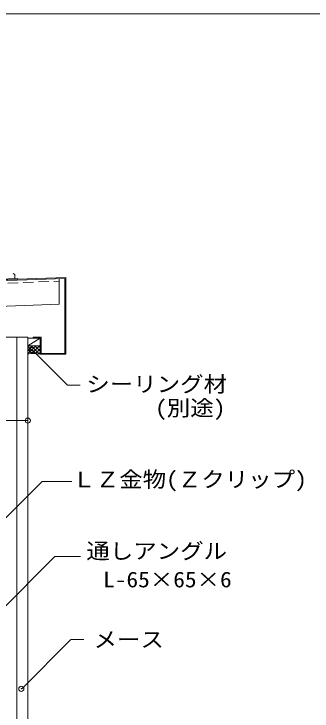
# Model space of a CAD drawing. Units: millimetres on the paper, enlarged 4 times, with parts at other scales. Extents: x -765 to 775, y -516 to 524.
# Drawn here: x -486.8 to -347, y 197.2 to 523.8 of the extents above; entities that cross this region are included whole.
import ezdxf
from ezdxf.enums import TextEntityAlignment as Align

# ---------------------------------------------------------------- set-up
doc = ezdxf.new("R2010")
doc.units = ezdxf.units.MM
doc.header["$LTSCALE"] = 4
doc.header["$PDMODE"] = 32
doc.header["$PDSIZE"] = 2.4
doc.linetypes.add('DASHED1', pattern=[1.8, 1.2, -0.6])
for name, color, linetype, lineweight in [('0-0_メース', 2, 'Continuous', 18), ('0-4_その他資材', 7, 'Continuous', 18), ('0-5_建具', 7, 'Continuous', 18), ('0-9_部材名・寸法', 7, 'Continuous', 18), ('0-A_枠線', 7, 'Continuous', 18)]:
    doc.layers.add(name, color=color, linetype=linetype, lineweight=lineweight)
doc.styles.add('ＭＳ ゴシック', font='')
doc.styles.get('ＭＳ ゴシック').set_extended_font_data('MS Gothic')

msp = doc.modelspace()

# ---------------------------------------------------------------- linework, layer by layer
at = {"layer": '0-0_メース'}
for p, q in [((-504.32, 372.339), (-480.32, 372.339)), ((-485.52, 372.339), (-485.52, 98.168)), ((-480.32, 372.339), (-480.32, 98.168))]:
    msp.add_line(p, q, dxfattribs=at)
at = {"layer": '0-4_その他資材'}
for p, q in [((-480.32, 371.938), (-474.519, 371.938)), ((-474.519, 371.938), (-480.32, 368.338)), ((-480.32, 368.338), (-474.519, 368.338))]:
    msp.add_line(p, q, dxfattribs=at)
at = {"layer": '0-4_その他資材', "color": 4, "lineweight": 9}
for p, q in [((-480.32, 367.932), (-479.914, 368.338)), ((-480.32, 366.236), (-478.217, 368.338)), ((-480.32, 364.538), (-476.52, 368.338)), ((-476.815, 364.717), (-480.32, 368.221)), ((-478.492, 364.697), (-480.32, 366.524)), ((-474.816, 364.415), (-478.74, 368.338)), ((-478.461, 364.7), (-474.822, 368.338)), ((-474.519, 365.815), (-477.042, 368.338)), ((-476.751, 364.713), (-474.519, 366.944)), ((-474.519, 367.512), (-475.345, 368.338)), ((-479.966, 364.474), (-480.32, 364.827)), ((-475.255, 364.512), (-474.519, 365.247))]:
    msp.add_line(p, q, dxfattribs=at)
at = {"layer": '0-4_その他資材'}
for points in [[(-480.32, 371.938), (-480.32, 368.338), (-480.32, 364.391)], [(-474.52, 364.339), (-474.519, 368.338), (-474.519, 371.938)]]:
    msp.add_lwpolyline(points, dxfattribs=at)
msp.add_arc((-477.52, 353.289), 11.45, 74.8107, 104.15411, dxfattribs=at)
at = {"layer": '0-5_建具'}
for p, q in [((-486.408, 401.793), (-487.224, 402.225)), ((-486.336, 399.856), (-486.408, 401.793)), ((-462.52, 400.338), (-570.519, 396.338)), ((-570.119, 395.953), (-462.919, 399.923)), ((-493.931, 399.575), (-485.137, 399.901)), ((-485.137, 399.901), (-485.122, 399.501)), ((-465.626, 399.823), (-465.626, 387.815)), ((-462.919, 399.923), (-462.919, 364.738)), ((-462.52, 364.338), (-462.52, 400.338)), ((-465.626, 387.815), (-495.491, 386.709)), ((-477.736, 372.339), (-477.736, 371.938)), ((-474.119, 372.339), (-477.736, 372.339)), ((-477.736, 371.938), (-474.519, 371.938)), ((-474.519, 371.938), (-474.519, 364.338)), ((-474.519, 364.338), (-462.52, 364.338))]:
    msp.add_line(p, q, dxfattribs=at)
at = {"layer": '0-5_建具', "linetype": 'DASHED1'}
msp.add_line((-554.439, 395.333), (-465.626, 398.622), dxfattribs=at)
at = {"layer": '0-5_建具'}
msp.add_lwpolyline([(-462.919, 364.738), (-474.119, 364.738), (-474.119, 372.339)], dxfattribs=at)
at = {"layer": '0-9_部材名・寸法'}
for p, q in [((-478.225, 366.379), (-461.823, 349.977)), ((-455.721, 349.949), (-461.795, 349.949)), ((-504.32, 333.287), (-480.32, 333.287)), ((-505.564, 272.816), (-473.628, 304.751)), ((-473.628, 304.751), (-459.656, 304.751)), ((-509.542, 227.668), (-467.633, 269.577)), ((-455.656, 269.577), (-467.633, 269.577)), ((-483.141, 207.633), (-460.116, 230.659)), ((-453.977, 230.659), (-460.05, 230.659))]:
    msp.add_line(p, q, dxfattribs=at)
for p in [(-478.225, 366.379), (-480.32, 333.287), (-483.354, 207.62)]:
    msp.add_point(p, dxfattribs=at)
at = {"layer": '0-A_枠線'}
msp.add_line((-765.031, 523.812), (774.969, 523.812), dxfattribs=at)

# ---------------------------------------------------------------- texts
at = {"layer": '0-9_部材名・寸法', "style": 'ＭＳ ゴシック', "width": 1.1}
for s, p in [('シーリング材', (-452.864, 344.499)), ('(別途)', (-420.601, 333.342)), ('ＬＺ金物(Ｚクリップ)', (-459.435, 299.883)), ('通しアングル', (-452.864, 266.318)), ('L-65×65×6', (-445.032, 252.972)), ('メース', (-449.465, 224.848))]:
    msp.add_text(s, height=7.331, dxfattribs=at).set_placement(p, align=Align.BOTTOM_LEFT)

doc.saveas('drawing.dxf')
